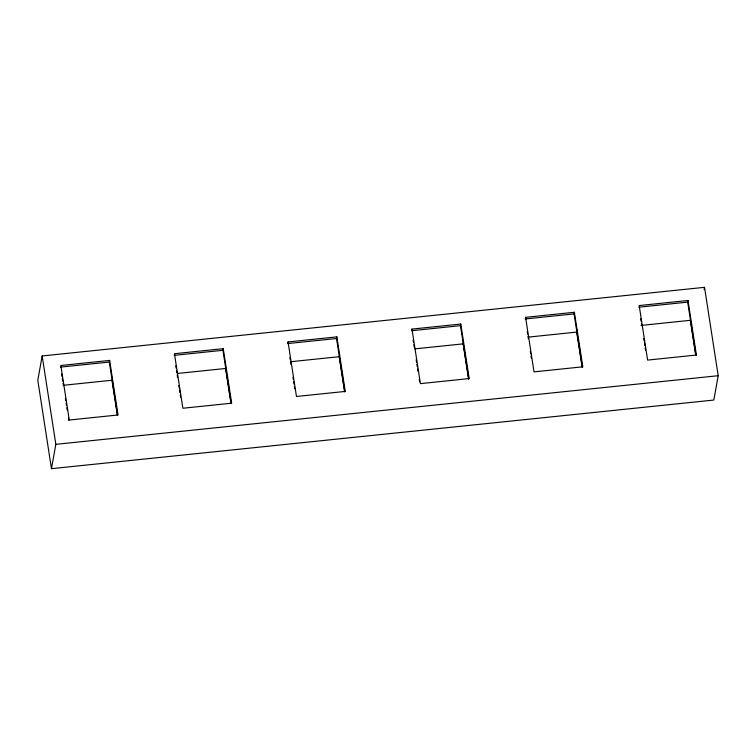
<?xml version="1.0" encoding="UTF-8"?>
<svg xmlns="http://www.w3.org/2000/svg" width="756" height="756" viewBox="0 0 756 756"><rect width="100%" height="100%" fill="white"/><g stroke="black" fill="none" stroke-linecap="round" stroke-linejoin="round"><path stroke-width="1.13" d="M42.175 355.953L37.8 380.287L51.465 468.673L713.825 400.047L718.2 375.713L704.535 287.327L42.175 355.953L55.84 444.339L51.465 468.673M117.586 415.422L109.337 362.048L109.629 360.432L60.839 365.488L69.268 420.024L118.059 414.968L109.629 360.432M231.194 403.657L222.944 350.283L223.237 348.658L174.447 353.714L182.876 408.249L231.667 403.194L223.237 348.658M288.045 341.939L287.752 343.564L336.552 338.508L336.845 336.883L288.045 341.939L296.475 396.475L345.275 391.419L336.845 336.883M344.604 391.684L339.198 356.7L339.605 354.432M411.982 329.096L411.689 330.722L460.48 325.666L460.773 324.04L411.982 329.096L420.412 383.632L469.202 378.576L460.773 324.04M468.54 378.841L463.135 343.867L463.541 341.589M525.59 317.331L525.297 318.956L574.087 313.901L574.38 312.275L525.59 317.331L534.019 371.867L582.81 366.811L574.38 312.275M582.148 367.066L576.733 332.092L577.149 329.824M695.945 355.5L687.695 302.126L687.988 300.501L639.189 305.556L647.618 360.092L696.418 355.036L687.988 300.501M704.12 289.642L704.535 287.327M60.546 367.104L109.337 362.048M174.154 355.339L222.944 350.283M638.896 307.182L687.695 302.126M63.825 385.239L111.992 380.249L117.397 415.224M177.433 373.464L225.59 368.474L231.005 403.449M291.041 361.689L339.198 356.7M414.968 348.856L463.135 343.867M528.576 337.081L576.733 332.092M641.012 325.43L690.341 320.317L695.747 355.301M55.84 444.339L718.2 375.713M640.691 318.786L641.05 321.102M641.409 323.426L641.768 325.751M643.743 338.508L644.103 340.833M644.462 343.148L644.821 345.473M645.18 347.788L645.539 350.113M574.087 313.901L582.337 367.274M527.272 331.714L527.622 334.039M527.981 336.354L528.34 338.679M530.315 351.445L530.674 353.761M531.033 356.085L531.392 358.401M460.48 325.666L468.729 379.039M413.126 340.002L413.485 342.326M413.844 344.651L414.203 346.966M416.178 359.733L416.528 362.048M416.887 364.373L417.246 366.698M417.605 369.013L417.964 371.338M419.221 379.455L419.58 381.78M336.552 338.508L344.802 391.882M289.907 357.484L290.266 359.809M290.625 362.133L290.984 364.449M292.959 377.216L293.319 379.531M293.678 381.856L294.037 384.18M294.396 386.496L294.755 388.82M175.77 365.781L176.12 368.096M176.479 370.421L176.838 372.736M177.197 375.061L177.556 377.386M178.813 385.503L179.172 387.828M179.531 390.143L179.89 392.468M180.249 394.783L180.608 397.108M61.623 374.069L61.983 376.384M62.342 378.709L62.701 381.033M63.06 383.349L63.419 385.673M65.385 398.431L65.744 400.756M66.103 403.08L66.462 405.396M66.821 407.72L67.18 410.035M68.437 418.162L68.796 420.478"/></g></svg>
